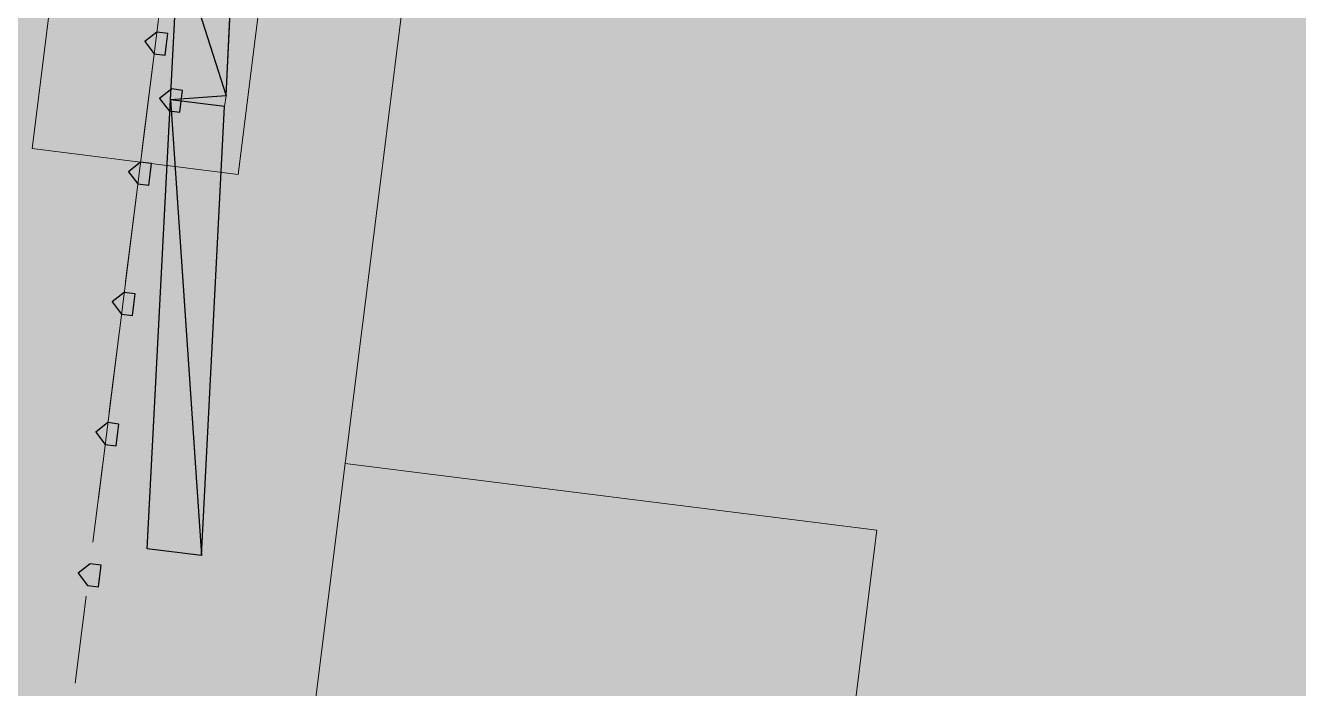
# Model space of a CAD drawing. Header units: metres. Extents: x -4 to 509425, y 7549 to 4732445.
# Drawn here: x 476027.676 to 476028.661, y 4719730.319 to 4719730.832 of the extents above; entities that cross this region are included whole.
import ezdxf

# ---------------------------------------------------------------- set-up
doc = ezdxf.new("R2010")
doc.units = ezdxf.units.M
doc.header["$LTSCALE"] = 0.01
doc.header["$MEASUREMENT"] = 0
doc.layers.get('0').update_dxf_attribs({"lineweight": 0})
doc.layers.add('_SUBESTACIÓN', color=1, linetype='Continuous')
doc.layers.add('SUBESTACION LA VID', color=253, linetype='Continuous')

# ---------------------------------------------------------------- blocks, each defined once
blk = doc.blocks.new('A$Cfff6051d')
at = {"layer": 'SUBESTACION LA VID', "transparency": 33554687}
h = blk.add_hatch(color=256, dxfattribs=at)
h.dxf.hatch_style = 2
h.paths.add_polyline_path([(476027.78472, 4719730.81798), (476027.78577, 4719730.82638), (476027.77737, 4719730.82743), (476027.76792, 4719730.82008), (476027.77526, 4719730.81063), (476027.78366, 4719730.80958)])
h = blk.add_hatch(color=256, dxfattribs=at)
h.dxf.hatch_style = 2
h.paths.add_polyline_path([(476027.79625, 4719730.77387), (476027.7973, 4719730.78227), (476027.7889, 4719730.78332), (476027.77945, 4719730.77597), (476027.7868, 4719730.76652), (476027.7952, 4719730.76547)])
h = blk.add_hatch(color=256, dxfattribs=at)
h.dxf.hatch_style = 2
h.paths.add_polyline_path([(476027.77208, 4719730.71717), (476027.77313, 4719730.72557), (476027.76473, 4719730.72663), (476027.75528, 4719730.71928), (476027.76262, 4719730.70983), (476027.77102, 4719730.70877)])
h = blk.add_hatch(color=256, dxfattribs=at)
h.dxf.hatch_style = 2
h.paths.add_polyline_path([(476027.75944, 4719730.61637), (476027.76049, 4719730.62477), (476027.75209, 4719730.62582), (476027.74264, 4719730.61847), (476027.74999, 4719730.60902), (476027.75839, 4719730.60797)])
h = blk.add_hatch(color=256, dxfattribs=at)
h.dxf.hatch_style = 2
h.paths.add_polyline_path([(476027.7468, 4719730.51556), (476027.74786, 4719730.52396), (476027.73946, 4719730.52502), (476027.73, 4719730.51767), (476027.73735, 4719730.50822), (476027.74575, 4719730.50716)])
h = blk.add_hatch(color=256, dxfattribs=at)
h.dxf.hatch_style = 2
h.paths.add_polyline_path([(476027.73311, 4719730.40636), (476027.73416, 4719730.41476), (476027.72576, 4719730.41581), (476027.71631, 4719730.40847), (476027.72366, 4719730.39901), (476027.73206, 4719730.39796)])
at = {"layer": 'SUBESTACION LA VID', "lineweight": 15}
for p, q in [((476027.73208, 4719730.46621), (476027.89006, 4719731.72626)), ((476027.83619, 4719730.88832), (476027.8309, 4719730.77805)), ((476027.76578, 4719730.73503), (476027.77421, 4719730.80223)), ((476027.78785, 4719730.77492), (476027.82985, 4719730.76965)), ((476027.8309, 4719730.77805), (476027.82985, 4719730.76965)), ((476027.82985, 4719730.76965), (476027.81187, 4719730.42208)), ((476027.75315, 4719730.63422), (476027.76157, 4719730.70143)), ((476027.74051, 4719730.53342), (476027.74788, 4719730.59222)), ((476027.72787, 4719730.43261), (476027.73524, 4719730.49142)), ((476027.71418, 4719730.32341), (476027.72261, 4719730.39061))]:
    blk.add_line(p, q, dxfattribs=at)
for points in [[(476027.81187, 4719730.42208), (476027.76987, 4719730.42735), (476027.78785, 4719730.77492), (476027.79419, 4719730.89358)], [(476027.83619, 4719730.88832), (476027.8309, 4719730.77805), (476027.82985, 4719730.76965), (476027.81187, 4719730.42208)], [(476027.90879, 4719731.26317), (476027.84033, 4719730.71715), (476027.68073, 4719730.73716), (476027.74919, 4719731.28318)], [(476027.89509, 4719731.15396), (476028.0043, 4719731.14027), (476027.8695, 4719730.06503), (476027.49148, 4719730.11242), (476027.62629, 4719731.18766), (476027.73549, 4719731.17397)], [(476027.79419, 4719730.89358), (476027.83619, 4719730.88832), (476027.79419, 4719730.89358), (476027.78785, 4719730.77492)], [(476027.8309, 4719730.77805), (476027.78785, 4719730.77492), (476027.76987, 4719730.42735)], [(476027.92321, 4719730.49345), (476028.33483, 4719730.44184), (476028.25374, 4719729.79502), (476027.06089, 4719729.94457), (476027.14198, 4719730.59139), (476027.54519, 4719730.54084)], [(476027.76987, 4719730.42735), (476027.77827, 4719730.42629), (476027.80347, 4719730.42313), (476027.81187, 4719730.42208)]]:
    blk.add_lwpolyline(points, dxfattribs=at)
at = {"layer": 'SUBESTACION LA VID'}
for points in [[(476027.78472, 4719730.81798), (476027.78577, 4719730.82638), (476027.77737, 4719730.82743), (476027.76792, 4719730.82008), (476027.77526, 4719730.81063), (476027.78366, 4719730.80958)], [(476027.79625, 4719730.77387), (476027.7973, 4719730.78227), (476027.7889, 4719730.78332), (476027.77945, 4719730.77597), (476027.7868, 4719730.76652), (476027.7952, 4719730.76547)], [(476027.77208, 4719730.71717), (476027.77313, 4719730.72557), (476027.76473, 4719730.72663), (476027.75528, 4719730.71928), (476027.76262, 4719730.70983), (476027.77102, 4719730.70877)], [(476027.75944, 4719730.61637), (476027.76049, 4719730.62477), (476027.75209, 4719730.62582), (476027.74264, 4719730.61847), (476027.74999, 4719730.60902), (476027.75839, 4719730.60797)], [(476027.7468, 4719730.51556), (476027.74786, 4719730.52396), (476027.73946, 4719730.52502), (476027.73, 4719730.51767), (476027.73735, 4719730.50822), (476027.74575, 4719730.50716)], [(476027.73311, 4719730.40636), (476027.73416, 4719730.41476), (476027.72576, 4719730.41581), (476027.71631, 4719730.40847), (476027.72366, 4719730.39901), (476027.73206, 4719730.39796)]]:
    blk.add_lwpolyline(points, close=True, dxfattribs=at)
at = {"layer": 'SUBESTACION LA VID', "lineweight": 0}
for points in [[(476027.78472, 4719730.81798), (476027.78577, 4719730.82638), (476027.77737, 4719730.82743), (476027.76792, 4719730.82008), (476027.77526, 4719730.81063), (476027.78366, 4719730.80958)], [(476027.79625, 4719730.77387), (476027.7973, 4719730.78227), (476027.7889, 4719730.78332), (476027.77945, 4719730.77597), (476027.7868, 4719730.76652), (476027.7952, 4719730.76547)], [(476027.77208, 4719730.71717), (476027.77313, 4719730.72557), (476027.76473, 4719730.72663), (476027.75528, 4719730.71928), (476027.76262, 4719730.70983), (476027.77102, 4719730.70877)], [(476027.75944, 4719730.61637), (476027.76049, 4719730.62477), (476027.75209, 4719730.62582), (476027.74264, 4719730.61847), (476027.74999, 4719730.60902), (476027.75839, 4719730.60797)], [(476027.7468, 4719730.51556), (476027.74786, 4719730.52396), (476027.73946, 4719730.52502), (476027.73, 4719730.51767), (476027.73735, 4719730.50822), (476027.74575, 4719730.50716)], [(476027.73311, 4719730.40636), (476027.73416, 4719730.41476), (476027.72576, 4719730.41581), (476027.71631, 4719730.40847), (476027.72366, 4719730.39901), (476027.73206, 4719730.39796)]]:
    blk.add_lwpolyline(points, close=True, dxfattribs=at)
blk.add_lwpolyline([(476027.8309, 4719730.77805), (476027.78785, 4719730.77492), (476027.82985, 4719730.76965)], dxfattribs=at)
at = {"layer": 'SUBESTACION LA VID'}
for points in [[(476027.78785, 4719730.77492), (476027.78785, 4719730.77492), (476027.8309, 4719730.77805), (476027.8309, 4719730.77805), (476027.8309, 4719730.77805), (476027.79419, 4719730.89358), (476027.79419, 4719730.89358), (476027.79419, 4719730.89358), (476027.78785, 4719730.77492), (476027.78785, 4719730.77492)], [(476027.8309, 4719730.77805), (476027.8309, 4719730.77805), (476027.79419, 4719730.89358), (476027.79419, 4719730.89358), (476027.79419, 4719730.89358), (476027.83619, 4719730.88832), (476027.83619, 4719730.88832), (476027.83619, 4719730.88832), (476027.8309, 4719730.77805), (476027.8309, 4719730.77805)], [(476027.76987, 4719730.42735), (476027.76987, 4719730.42735), (476027.81187, 4719730.42208), (476027.81187, 4719730.42208), (476027.81187, 4719730.42208), (476027.78785, 4719730.77492), (476027.78785, 4719730.77492), (476027.78785, 4719730.77492), (476027.76987, 4719730.42735), (476027.76987, 4719730.42735)], [(476027.81187, 4719730.42208), (476027.81187, 4719730.42208), (476027.78785, 4719730.77492), (476027.78785, 4719730.77492), (476027.78785, 4719730.77492), (476027.82985, 4719730.76965), (476027.82985, 4719730.76965), (476027.82985, 4719730.76965), (476027.81187, 4719730.42208), (476027.81187, 4719730.42208)]]:
    blk.add_open_spline(points, degree=3, knots=[0, 0, 0, 0, 1, 1, 1, 2, 2, 2, 3, 3, 3, 3], dxfattribs=at)
at = {"layer": 'SUBESTACION LA VID', "lineweight": 0}
for points in [[(476027.78785, 4719730.77492), (476027.78785, 4719730.77492), (476027.8309, 4719730.77805), (476027.8309, 4719730.77805), (476027.8309, 4719730.77805), (476027.79419, 4719730.89358), (476027.79419, 4719730.89358), (476027.79419, 4719730.89358), (476027.78785, 4719730.77492), (476027.78785, 4719730.77492)], [(476027.8309, 4719730.77805), (476027.8309, 4719730.77805), (476027.79419, 4719730.89358), (476027.79419, 4719730.89358), (476027.79419, 4719730.89358), (476027.83619, 4719730.88832), (476027.83619, 4719730.88832), (476027.83619, 4719730.88832), (476027.8309, 4719730.77805), (476027.8309, 4719730.77805)], [(476027.76987, 4719730.42735), (476027.76987, 4719730.42735), (476027.81187, 4719730.42208), (476027.81187, 4719730.42208), (476027.81187, 4719730.42208), (476027.78785, 4719730.77492), (476027.78785, 4719730.77492), (476027.78785, 4719730.77492), (476027.76987, 4719730.42735), (476027.76987, 4719730.42735)], [(476027.81187, 4719730.42208), (476027.81187, 4719730.42208), (476027.78785, 4719730.77492), (476027.78785, 4719730.77492), (476027.78785, 4719730.77492), (476027.82985, 4719730.76965), (476027.82985, 4719730.76965), (476027.82985, 4719730.76965), (476027.81187, 4719730.42208), (476027.81187, 4719730.42208)]]:
    blk.add_open_spline(points, degree=3, knots=[0, 0, 0, 0, 1, 1, 1, 2, 2, 2, 3, 3, 3, 3], dxfattribs=at)

msp = doc.modelspace()

# ---------------------------------------------------------------- hatches: boundary and pattern name
at = {"layer": '_SUBESTACIÓN', "transparency": 33554559}
h = msp.add_hatch(color=1, dxfattribs=at)
h.dxf.hatch_style = 1
h.paths.add_polyline_path([(475968.63988, 4719805.82503), (476089.93862, 4719790.61504), (476078.16862, 4719696.74002), (475956.86864, 4719711.95017)])

# ---------------------------------------------------------------- block references
at = {"linetype": 'Continuous'}
msp.add_blockref('A$Cfff6051d', (0, 0), dxfattribs=at)

doc.saveas('drawing.dxf')
